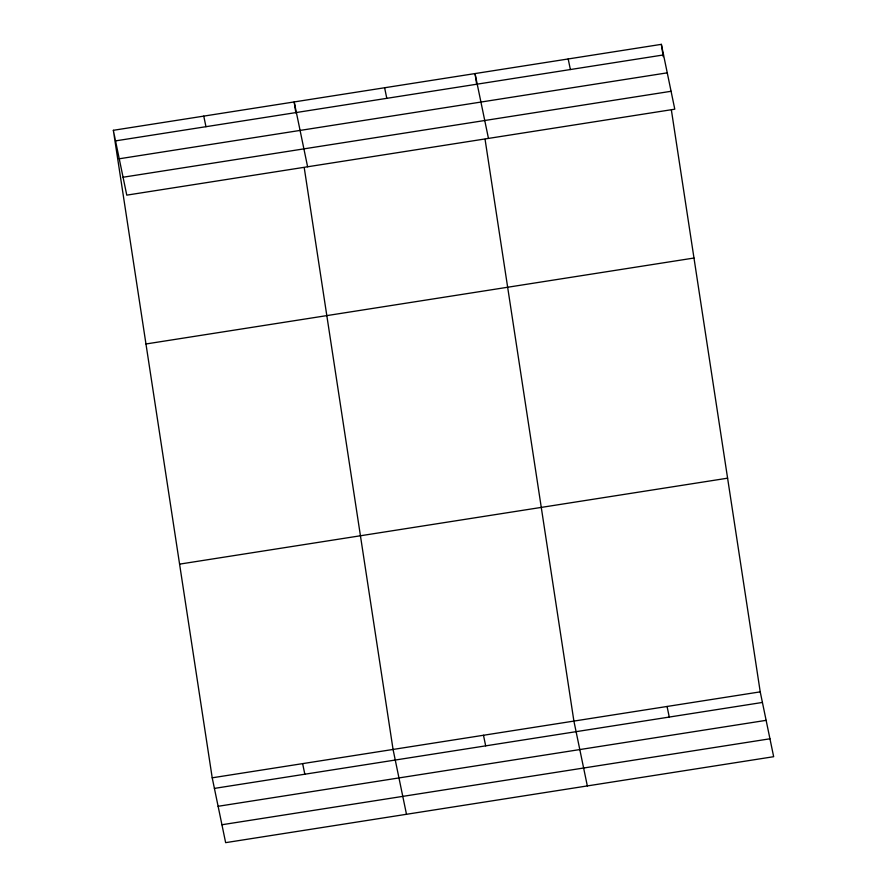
<?xml version="1.0" encoding="UTF-8"?>
<svg xmlns="http://www.w3.org/2000/svg" width="887" height="887" viewBox="0 0 887 887"><rect width="100%" height="100%" fill="white"/><g stroke="black" fill="none" stroke-linecap="round" stroke-linejoin="round"><path stroke-width="1.33" d="M113.336 130.3L661.358 44.35L674.785 109.19L126.774 195.14L113.336 130.3L212.215 777.81L225.642 842.65L773.664 756.7L760.226 691.86L671.392 110.099M115.532 140.878L663.554 54.927M119.246 158.784L667.257 72.834M123.06 177.234L671.082 91.283M145.967 343.979L693.989 258.028M179.584 564.132L727.606 478.182M212.215 777.81L760.226 691.86M214.41 788.399L762.421 702.449M218.113 806.294L766.135 720.344M221.938 824.744L769.949 738.793M568.19 58.963L570.385 69.541M667.068 706.473L669.264 717.051M488.46 138.416L475.033 73.577L476.707 84.531M587.338 785.926L573.9 721.087L485.067 139.326M384.614 87.758L386.799 98.335M483.482 735.268L485.677 745.845M307.612 166.778L294.185 101.938L295.859 112.893M406.49 814.288L393.063 749.448L304.23 167.687M203.766 116.119L205.961 126.697M302.633 763.629L304.829 774.218M661.358 44.35L663.243 56.679"/></g></svg>
